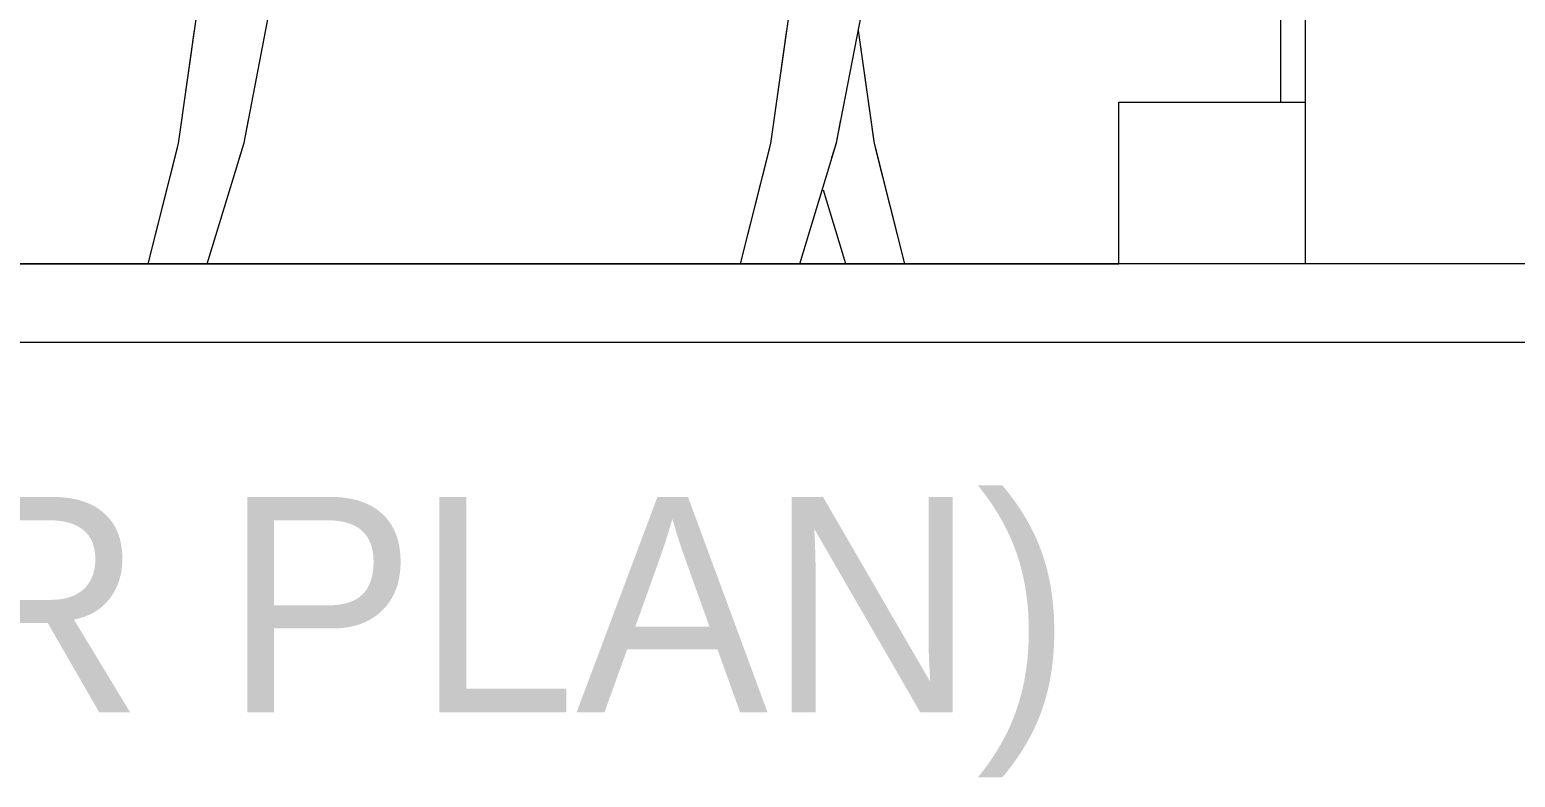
# Model space of a CAD drawing. Extents: x 4834 to 83801, y -13735 to 32221.
# Drawn here: x 13563.31 to 13590.89, y -12506.07 to -12492.19 of the extents above; entities that cross this region are included whole.
import ezdxf

# ---------------------------------------------------------------- set-up
doc = ezdxf.new("R2010")
doc.units = 0
doc.header["$LTSCALE"] = 8
doc.header["$MEASUREMENT"] = 0
doc.linetypes.add('Dash 1_16_', pattern=[0.125, 0.0625, -0.0625])
for name, color, linetype, lineweight in [('A-COLS', 52, 'Continuous', 9), ('Q-CASE', 31, 'Continuous', 9), ('Q-SPCQ', 91, 'Continuous', 9)]:
    doc.layers.add(name, color=color, linetype=linetype, lineweight=lineweight)
doc.layers.add('ELEVATION', color=7, linetype='Continuous', lineweight=25, true_color=0xdda54b)
doc.styles.get("Standard").update_dxf_attribs({"font": 'stylu.ttf'})

# ---------------------------------------------------------------- blocks, each defined once
blk = doc.blocks.new('Kitchenette - Small - 48_-372256-Section 1')
at = {"layer": 'Q-SPCQ'}
for p, q in [((812.353, 34.5), (836.205, 34.5)), ((812.353, 34.5), (812.353, 0)), ((812.353, 0), (815.181, 0)), ((816.277, 0), (826.181, 0)), ((827.277, 0), (828.132, 0)), ((829.228, 0), (833.205, 0))]:
    blk.add_line(p, q, dxfattribs=at)
at = {"layer": 'Q-SPCQ', "linetype": 'Dash 1_16_'}
for p, q in [((836.205, 24.823), (828.651, 22.142)), ((826.758, 21.47), (817.651, 18.239)), ((816.151, 17.707), (813.103, 16.625)), ((813.103, 16.625), (816.151, 15.543)), ((817.651, 15.011), (826.151, 11.995)), ((828.945, 11.003), (830.821, 10.338)), ((831.809, 9.987), (836.205, 8.427))]:
    blk.add_line(p, q, dxfattribs=at)
blk = doc.blocks.new('BAR_WITH_STOOLS_16588 - BAR_WITH_STOOLS_16588-392758-Section 1')
at = {"layer": 'Q-CASE'}
for p, q in [((836.205, 9.036), (836.205, 3)), ((815.786, 2.537), (816.039, 4.333)), ((815.786, 2.537), (816.039, 4.333)), ((815.786, 2.537), (816.039, 4.333)), ((815.786, 2.537), (816.039, 4.333)), ((815.786, 2.537), (816.039, 4.333)), ((815.786, 2.537), (816.039, 4.333)), ((815.786, 2.537), (816.039, 4.333)), ((826.786, 2.537), (827.039, 4.333)), ((828.623, 2.537), (828.371, 4.326)), ((828.623, 2.537), (828.371, 4.326)), ((828.623, 2.537), (828.371, 4.326)), ((828.623, 2.537), (828.371, 4.326)), ((828.623, 2.537), (828.371, 4.326)), ((828.623, 2.537), (828.371, 4.326)), ((828.661, 2.271), (828.371, 4.326)), ((833.205, 3), (836.667, 3)), ((833.205, 0), (833.205, 3)), ((815.181, 0), (815.724, 2.153)), ((815.181, 0), (815.724, 2.153)), ((815.181, 0), (815.724, 2.153)), ((815.181, 0), (815.724, 2.153)), ((815.181, 0), (815.724, 2.153)), ((815.181, 0), (815.724, 2.153)), ((815.181, 0), (815.724, 2.153)), ((826.181, 0), (826.724, 2.153)), ((829.228, 0), (828.683, 2.164)), ((829.228, 0), (828.686, 2.153)), ((829.228, 0), (828.686, 2.153)), ((829.228, 0), (828.686, 2.153)), ((829.228, 0), (828.686, 2.153)), ((829.228, 0), (828.686, 2.153)), ((829.228, 0), (828.686, 2.153)), ((828.132, 0), (827.717, 1.363)), ((836.667, 0), (833.205, 0))]:
    blk.add_line(p, q, dxfattribs=at)
at = {"layer": 'Q-CASE', "flags": 128}
for points in [[(815.181, 0), (815.743, 2.229), (816.075, 4.583), (816.16, 7.001), (816.151, 7.337)], [(816.277, 0), (816.96, 2.245), (817.422, 4.63), (817.643, 7.102), (817.651, 7.337)], [(826.181, 0), (826.743, 2.229), (827.075, 4.583), (827.16, 7.001), (827.151, 7.337)], [(827.277, 0), (827.96, 2.245), (828.422, 4.63), (828.643, 7.102), (828.651, 7.337)], [(829.228, 0), (828.666, 2.229), (828.371, 4.326)], [(816.87, 1.947), (816.96, 2.245), (817.042, 2.669)], [(816.87, 1.947), (816.96, 2.245), (817.042, 2.669)], [(816.87, 1.947), (816.96, 2.245), (817.042, 2.669)], [(816.87, 1.947), (816.96, 2.245), (817.042, 2.669)], [(816.87, 1.947), (816.96, 2.245), (817.042, 2.669)], [(816.87, 1.947), (816.96, 2.245), (817.042, 2.669)], [(816.87, 1.947), (816.96, 2.245), (817.042, 2.669)], [(827.876, 1.969), (827.96, 2.245), (828.042, 2.669)]]:
    blk.add_lwpolyline(points, dxfattribs=at)
at = {"layer": 'Q-CASE'}
for points, knots in [([(815.181, 0), (815.181, 0), (815.183, 0), (815.192, 0), (815.21, 0), (815.236, 0), (815.268, 0), (815.299, 0), (815.322, 0)], [-0.2222222, -0.2222222, -0.2222222, -0.2222222, -0.1944444, -0.1666667, -0.1111111, -0.0833333, -0.0555556, 0, 0, 0, 0]), ([(815.322, 0), (815.352, 0), (815.4, 0), (815.469, 0), (815.524, 0), (815.584, 0), (815.644, 0), (815.702, 0), (815.762, 0), (815.821, 0), (815.896, 0), (815.987, 0), (816.081, 0), (816.156, 0), (816.211, 0), (816.243, 0), (816.261, 0), (816.273, 0), (816.277, 0), (816.277, 0)], [-1, -1, -1, -1, -0.9305556, -0.8958333, -0.8611111, -0.8263889, -0.7916667, -0.7569444, -0.7222222, -0.6875, -0.6527778, -0.5833333, -0.5138889, -0.4444444, -0.3888889, -0.3333333, -0.3055556, -0.2777778, -0.226262, -0.226262, -0.226262, -0.226262]), ([(826.181, 0), (826.181, 0), (826.183, 0), (826.192, 0), (826.21, 0), (826.236, 0), (826.268, 0), (826.299, 0), (826.322, 0)], [-0.2222222, -0.2222222, -0.2222222, -0.2222222, -0.1944444, -0.1666667, -0.1111111, -0.0833333, -0.0555556, 0, 0, 0, 0]), ([(826.322, 0), (826.352, 0), (826.4, 0), (826.469, 0), (826.524, 0), (826.584, 0), (826.644, 0), (826.702, 0), (826.762, 0), (826.821, 0), (826.896, 0), (826.987, 0), (827.081, 0), (827.156, 0), (827.211, 0), (827.243, 0), (827.261, 0), (827.273, 0), (827.277, 0), (827.277, 0)], [-1, -1, -1, -1, -0.9305556, -0.8958333, -0.8611111, -0.8263889, -0.7916667, -0.7569444, -0.7222222, -0.6875, -0.6527778, -0.5833333, -0.5138889, -0.4444444, -0.3888889, -0.3333333, -0.3055556, -0.2777778, -0.226262, -0.226262, -0.226262, -0.226262]), ([(828.132, 0), (828.132, 0), (828.133, 0), (828.138, 0), (828.151, 0), (828.175, 0), (828.221, 0), (828.294, 0), (828.377, 0), (828.466, 0), (828.554, 0), (828.647, 0), (828.727, 0), (828.79, 0), (828.854, 0), (828.915, 0), (828.972, 0), (829.026, 0), (829.064, 0), (829.088, 0)], [-0.773738, -0.773738, -0.773738, -0.773738, -0.7569444, -0.7222222, -0.6875, -0.6527778, -0.5833333, -0.5138889, -0.4444444, -0.3888889, -0.3333333, -0.2777778, -0.2222222, -0.1944444, -0.1666667, -0.1111111, -0.0833333, -0.0555556, 0, 0, 0, 0]), ([(829.088, 0), (829.117, 0), (829.153, 0), (829.189, 0), (829.209, 0), (829.222, 0), (829.227, 0), (829.228, 0), (829.228, 0)], [-1, -1, -1, -1, -0.9305556, -0.8958333, -0.8611111, -0.8263889, -0.7916667, -0.7777778, -0.7777778, -0.7777778, -0.7777778])]:
    blk.add_open_spline(points, degree=3, knots=knots, dxfattribs=at)

msp = doc.modelspace()

# ---------------------------------------------------------------- linework, layer by layer
at = {"layer": 'A-COLS'}
msp.add_line((13586.99291, -12496.53771), (13586.99291, -12400.53771), dxfattribs=at)
at = {"layer": 'ELEVATION', "color": 6, "linetype": 'Continuous', "lineweight": 0}
for points in [[(13899.01029, -12496.53771), (13192.59538, -12496.53771)], [(13192.59538, -12497.99524), (13898.86453, -12497.99524)]]:
    msp.add_lwpolyline(points, dxfattribs=at)

# ---------------------------------------------------------------- block references
for name in ['BAR_WITH_STOOLS_16588 - BAR_WITH_STOOLS_16588-392758-Section 1', 'Kitchenette - Small - 48_-372256-Section 1']:
    msp.add_blockref(name, (12750.32625, -12496.53771), dxfattribs=at)

# ---------------------------------------------------------------- texts
at = {"layer": 'ELEVATION', "color": 6, "linetype": 'Continuous', "lineweight": 0, "insert": (13582.66175, -12500.86688), "char_height": 4, "width": 112.525503, "attachment_point": 3}
msp.add_mtext('{\\fStylus BT|b0|i0|c0|p34;FLOOR JOIST (PER PLAN)}', dxfattribs=at)

doc.saveas('drawing.dxf')
